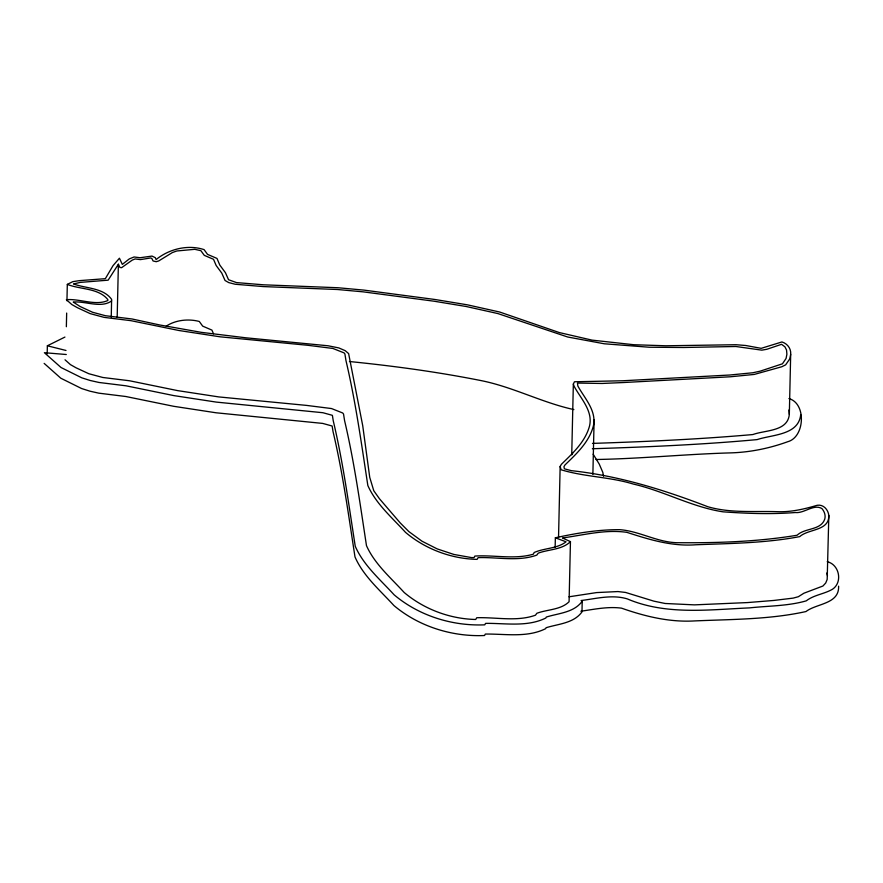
<?xml version="1.0" encoding="UTF-8"?>
<svg xmlns="http://www.w3.org/2000/svg" width="883" height="883" viewBox="0 0 883 883"><rect width="100%" height="100%" fill="white"/><g stroke="black" fill="none" stroke-linecap="round" stroke-linejoin="round"><path stroke-width="1.32" d="M47.185 353.796L47.362 345.783L64.934 337.074M66.357 326.721L66.666 313.057M66.942 300.772L67.318 284.381L72.803 281.655L79.271 280.651L105.342 278.675L113.024 265.651L119.437 258.211L122.318 264.392L129.282 258.918L134.073 256.975L140.066 257.737L152.008 256.081L155.309 257.681L156.081 259.58C169.183 248.94 187.891 244.326 204.072 249.613L207.527 254.37L216.986 258.432L219.801 265.066L225.452 272.737L228.542 279.734L236.478 282.593L263.465 284.801L337.913 287.737L363.939 290.11L435.12 299.514L467.526 304.856L499.69 312.03L559.358 332.571L592.007 340.121L633.784 344.723L665.881 345.783L736.069 344.723L745.793 345.507L761.179 348.344L781.93 341.953C787.316 343.564 791.245 348.575 790.682 354.304L789.325 414.403C787.713 431.621 765.318 429.988 752.879 434.546C699.59 439.259 645.948 441.643 592.482 443.398M111.247 317.24L111.622 299.37C103.179 287.604 85.883 288.598 73.521 283.94L80.276 282.394L108.134 280.176L118.388 264.227L119.889 267.439L121.589 267.681L132.251 260.11L135.132 258.94L140.441 259.613L150.695 257.957L151.865 258.52L153.068 260.971L156.214 261.699L158.741 260.927L172.406 252.538L176.799 250.982L194.768 249.315L200.894 250.684L204.271 255.342L213.531 259.315L216.147 265.485L221.799 273.145L225.033 280.485L228.73 282.593L235.209 284.26L263.211 286.578L337.538 289.514L363.233 291.854L434.072 301.213L466.279 306.522L497.857 313.564L567.692 337.008L604.303 343.785L649.237 347.229L683.641 347.494L735.87 346.5L761.83 350.154L766.83 349.282L781.554 344.315L784.943 346.842L786.532 350.043L786.896 354.193L786.069 358.465L782.448 363.807L760.142 371.169L752.835 372.758L729.811 375.01L622.901 380.761L574.458 381.765L573.343 384.061L571.731 454.844L572.857 452.549M117.185 317.306L118.388 264.227M555.142 547.328L555.363 537.802C576.334 533.155 598.034 529.557 619.634 529.668C640.23 531.136 658.597 543.2 679.546 542.714C718.773 542.99 758.409 541.654 797.117 535.23C804.954 527.67 820.892 530.606 824.766 519.049A45.596 21.479 1.3 0 0 821.952 508.608C813.839 503.553 804.214 513.641 795.296 512.526C771.267 514.403 747.073 513.542 723.067 511.831C692.029 507.129 663.961 491.058 633.398 484.083C609.844 476.831 584.535 476.941 561.124 469.778L560.153 466.456L561.378 464.326C572.725 453.244 585.286 441.853 589.546 425.948C593.111 410.86 580.705 398.52 574.149 386.335L573.343 384.061M558.531 537.57L560.153 466.456M790.682 354.304L789.81 358.829L785.638 364.856L781.83 366.743L754.248 374.436L730.44 376.776L623.453 382.538L602.018 383.465L577.471 383.067L577.846 386.003C584.568 398.321 596.974 410.926 593.31 426.213C589.016 442.262 576.433 453.829 564.943 464.999L563.928 466.765L564.447 468.84L571.356 470.661C618.475 475.716 663.839 489.767 707.879 506.743C730.396 513.31 754.336 510.948 777.493 511.687C791.102 512.206 804.27 509.094 817.183 505.286C823.431 504.182 828.144 509.668 828.828 515.429C829.247 531.147 808.541 528.685 799.733 536.61C765.605 543.155 730.462 543.442 695.804 544.767C671.952 546.61 649.259 539.59 626.919 532.35C605.33 529.237 583.762 535.043 562.482 537.979L570.451 541.632L569.082 601.731C560.782 609.965 547.283 609.358 536.853 613.277L535.473 615.197C516.842 621.886 496.091 617.085 476.743 617.736L475.727 619.48C449.833 618.928 423.972 609.182 404.149 592.471C390.772 577.769 374.646 564.038 366.478 545.639C360.087 503.862 354.304 461.875 344.58 420.628L343.531 414.028L342.692 412.99L331.533 408.553L306.5 405.396L218.785 396.92L177.571 390.606L129.569 380.772L102.814 377.483L88.841 373.73L76.026 367.792L70.452 364.635L65.022 359.8M827.228 561.709C839.269 564.458 842.989 582.151 832.526 589.226C824.159 594.127 813.96 594.855 806.223 600.859C787.835 606.146 768.376 605.815 749.479 607.89C708.762 609.667 665.959 615.396 627.261 598.884C612.184 594.303 596.279 598.63 581.113 600.539L582.217 601.235L581.974 611.919C573.762 623.332 558.409 623.873 546.069 627.736L545.628 628.663C527.096 637.945 505.286 633.795 485.297 634.06L484.557 635.517C452.162 636.919 418.807 626.533 393.895 605.517C380.032 590.297 363.299 576.069 354.999 556.93C348.509 515.043 342.825 472.924 333.023 431.555L332.14 426.014L322.692 423.41L216.037 412.78L173.686 406.301L125.772 396.5L98.753 393.156L89.934 391.18L81.589 388.531L60.806 378.211L44.15 363.388M592.879 474.37L594.116 419.734M788.916 398.575C806.632 403.432 804.799 437.228 787.691 441.732C769.358 448.376 750.208 452.295 730.705 452.88C685.749 454.138 640.915 458.73 595.97 459.502M568.983 596.798L596.632 592.581L617.957 591.555L625.561 592.449L653.884 601.157L665.131 603.486L694.435 604.866L747.437 602.581L774.049 600.429L793.199 598.111L798.364 596.709L803.916 593.21L822.923 586.025L825.693 583.034L827.183 579.414L828.828 515.429M838.607 586.157C839.358 604.237 816.643 603.299 805.98 611.544C769.623 619.568 731.83 619.292 694.744 620.915C669.535 622.427 645.076 616.422 621.511 608.155C607.923 606.334 594.292 609.325 580.871 611.224M800.704 414.734C798.53 435.253 772.272 434.557 757.106 439.602C702.382 444.646 647.261 447.008 592.35 448.741M111.622 300.904C101.048 308.653 85.198 300.816 73.256 302.074L80.132 306.511L92.538 312.251L105.452 315.717L132.119 318.995L159.989 325.021L201.335 332.35L245.794 337.792L328.134 345.783L338.818 347.924L345.209 350.672L348.63 353.597L362.714 425.639L369.745 477.383L373.774 490.727L379.425 498.707L400.198 522.891L408.851 531.577L422.041 541.235L437.262 548.928L453.928 554.458L471.522 557.592L474.072 557.592L474.833 556.069C494.16 554.789 514.502 559.734 533.365 554.171L534.171 552.493C544.281 548.001 557.151 548.762 566.069 541.798L555.363 537.802M570.451 541.632C562.14 549.866 548.652 549.259 538.211 553.166L536.831 555.098C518.2 561.787 497.46 556.985 478.111 557.637L477.096 559.38C451.202 558.818 425.33 549.083 405.518 532.361C392.14 517.67 376.015 503.939 367.847 485.54C361.456 443.763 355.672 401.776 345.948 360.518L344.889 353.928L344.05 352.88L332.891 348.454L307.858 345.297L220.143 336.82L178.94 330.507L130.938 320.672L104.183 317.383L90.209 313.631L77.395 307.692L71.821 304.536L66.38 299.701C79.569 298.443 95.386 306.103 107.836 300.518L107.836 299.591C98.432 287.847 80.221 289.635 67.318 284.381M582.217 601.235C574.005 612.647 558.652 613.188 546.312 617.051L545.871 617.979C527.339 627.261 505.529 623.111 485.54 623.376L484.8 624.833C452.405 626.235 419.05 615.848 394.138 594.833C380.275 579.612 363.542 565.385 355.242 546.246C348.741 504.359 343.068 462.239 333.266 420.871L332.383 415.33L322.935 412.725L216.28 402.096L173.929 395.617L126.015 385.805L98.995 382.471L90.176 380.485L81.832 377.847L61.048 367.527L44.393 352.703L66.291 354.513M166.247 326.125C175.673 319.933 188.509 318.608 199.293 321.467L202.671 326.125L211.92 330.099L213.498 333.796M349.458 361.522C393.697 365.97 437.858 371.975 481.467 380.672C513.244 387.096 542.25 402.692 573.862 409.58M47.362 345.783L65.993 350.463M593.155 454.182L599.237 464.072L602.835 472.427L603.486 476.202M826.786 573.034L827.47 575.528M788.938 409.966L789.325 414.403"/></g></svg>
